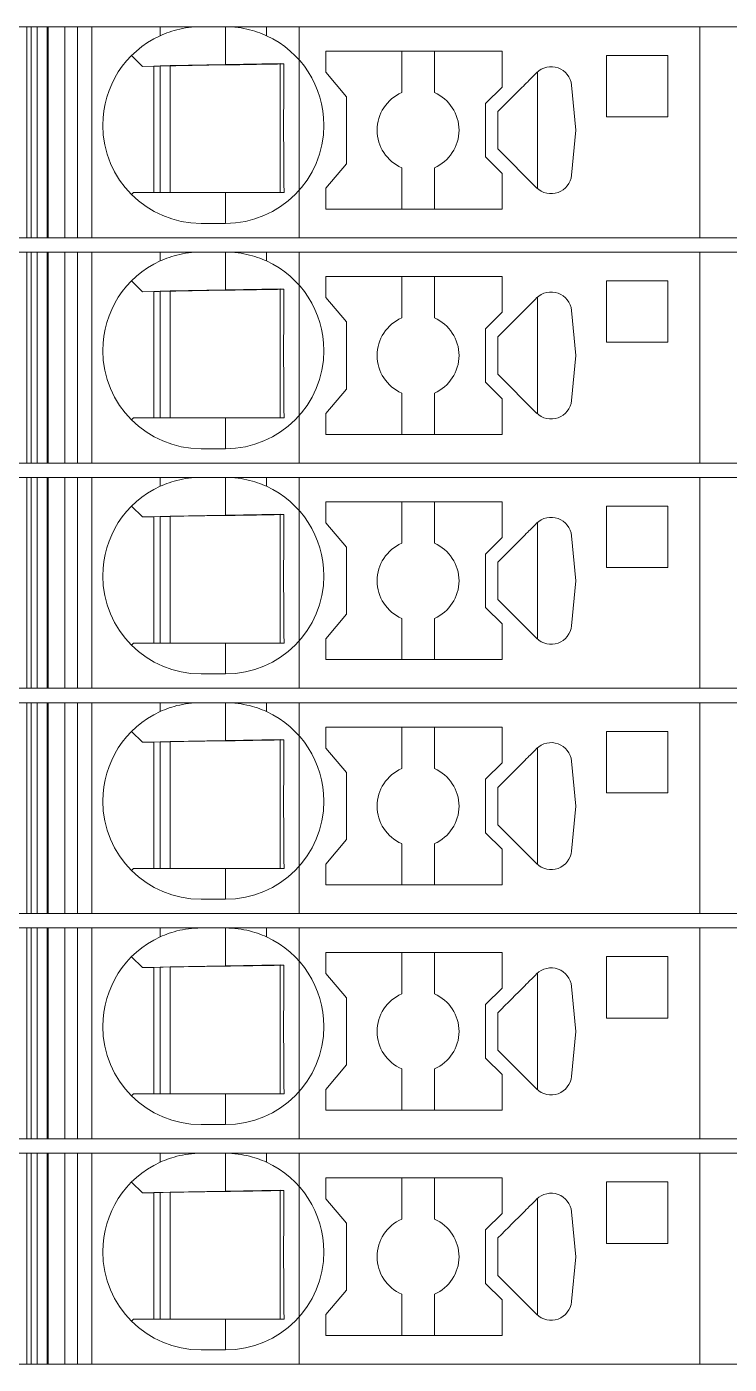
# Model space of a CAD drawing. Header units: millimetres. Extents: x 0 to 1680, y 0 to 1188.
# Drawn here: x 891.89 to 909.05, y 380.35 to 413 of the extents above; entities that cross this region are included whole.
import ezdxf
from ezdxf.enums import TextEntityAlignment as Align

# ---------------------------------------------------------------- set-up
doc = ezdxf.new("R2010")
doc.units = ezdxf.units.MM
for name, color, linetype, lineweight in [('EPLAN309', 5, 'Continuous', 5), ('EPLAN493', 5, 'Continuous', 5), ('MAIN-1', 7, 'Continuous', 5), ('MAIN-2', 7, 'Continuous', 5)]:
    doc.layers.add(name, color=color, linetype=linetype, lineweight=lineweight)
doc.styles.add('Tahoma', font='')
doc.styles.get('Tahoma').set_extended_font_data('Tahoma')

# ---------------------------------------------------------------- blocks, each defined once
blk = doc.blocks.new('EPLSYM_LibrarySPECIAL_Symbol12_Variant0_Placement8_13')
at = {"layer": 'EPLAN309', "lineweight": 13, "ltscale": 16}
blk.add_lwpolyline([(0, -5.15), (68.15, -5.15), (68.15, 0), (0, 0)], close=True, dxfattribs=at)
at = {"layer": 'EPLAN493', "color": 5, "style": 'Tahoma'}
blk.add_attdef('17_20450', text='', height=2.3478, dxfattribs=at).set_placement((0, -21.83478), align=Align.MIDDLE_RIGHT)
blk = doc.blocks.new('EPLSYM_LibrarySPECIAL_Symbol12_Variant0_Placement8_14')
at = {"layer": 'EPLAN309', "lineweight": 13, "ltscale": 16}
blk.add_lwpolyline([(0, -5.15), (68.15, -5.15), (68.15, 0), (0, 0)], close=True, dxfattribs=at)
at = {"layer": 'EPLAN493', "color": 5, "style": 'Tahoma'}
blk.add_attdef('17_20450', text='', height=2.3478, dxfattribs=at).set_placement((0, -21.83478), align=Align.MIDDLE_RIGHT)
blk = doc.blocks.new('EPLSYM_LibrarySPECIAL_Symbol12_Variant0_Placement8_15')
at = {"layer": 'EPLAN309', "lineweight": 13, "ltscale": 16}
blk.add_lwpolyline([(0, -5.15), (68.15, -5.15), (68.15, 0), (0, 0)], close=True, dxfattribs=at)
at = {"layer": 'EPLAN493', "color": 5, "style": 'Tahoma'}
blk.add_attdef('17_20450', text='', height=2.3478, dxfattribs=at).set_placement((0, -21.83478), align=Align.MIDDLE_RIGHT)
blk = doc.blocks.new('EPLSYM_LibrarySPECIAL_Symbol12_Variant0_Placement8_16')
at = {"layer": 'EPLAN309', "lineweight": 13, "ltscale": 16}
blk.add_lwpolyline([(0, -5.15), (68.15, -5.15), (68.15, 0), (0, 0)], close=True, dxfattribs=at)
at = {"layer": 'EPLAN493', "color": 5, "style": 'Tahoma'}
blk.add_attdef('17_20450', text='', height=2.3478, dxfattribs=at).set_placement((0, -21.83478), align=Align.MIDDLE_RIGHT)
blk = doc.blocks.new('EPLSYM_LibrarySPECIAL_Symbol12_Variant0_Placement8_17')
at = {"layer": 'EPLAN309', "lineweight": 13, "ltscale": 16}
blk.add_lwpolyline([(0, -5.15), (68.15, -5.15), (68.15, 0), (0, 0)], close=True, dxfattribs=at)
at = {"layer": 'EPLAN493', "color": 5, "style": 'Tahoma'}
blk.add_attdef('17_20450', text='', height=2.3478, dxfattribs=at).set_placement((0, -21.83478), align=Align.MIDDLE_RIGHT)
blk = doc.blocks.new('EPLSYM_LibrarySPECIAL_Symbol12_Variant0_Placement8_18')
at = {"layer": 'EPLAN309', "lineweight": 13, "ltscale": 16}
blk.add_lwpolyline([(0, -5.15), (68.15, -5.15), (68.15, 0), (0, 0)], close=True, dxfattribs=at)
at = {"layer": 'EPLAN493', "color": 5, "style": 'Tahoma'}
blk.add_attdef('17_20450', text='', height=2.3478, dxfattribs=at).set_placement((0, -21.83478), align=Align.MIDDLE_RIGHT)

msp = doc.modelspace()

# ---------------------------------------------------------------- linework, layer by layer
at = {"layer": 'MAIN-1'}
for p, q in [((892.001, 413), (891.893, 413)), ((891.893, 407.85), (891.893, 413)), ((892.001, 413), (895.15, 413)), ((892.001, 407.85), (892.001, 413)), ((895.15, 413), (896.15, 413)), ((895.15, 413), (895.15, 412.782)), ((895.15, 412.782), (895.202, 412.805)), ((895.202, 412.805), (895.256, 412.827)), ((895.256, 412.827), (895.313, 412.849)), ((895.313, 412.849), (895.372, 412.87)), ((895.372, 412.87), (895.433, 412.89)), ((895.433, 412.89), (895.497, 412.909)), ((895.497, 412.909), (895.563, 412.927)), ((895.563, 412.927), (895.631, 412.943)), ((895.631, 412.943), (895.701, 412.958)), ((895.701, 412.958), (895.772, 412.97)), ((895.772, 412.97), (895.846, 412.981)), ((895.846, 412.981), (895.921, 412.989)), ((895.921, 412.989), (895.997, 412.995)), ((895.997, 412.995), (896.073, 412.999)), ((896.073, 412.999), (896.15, 413)), ((896.75, 413), (896.15, 413)), ((896.827, 412.999), (896.75, 413)), ((897.75, 413), (896.75, 413)), ((896.75, 412.068), (896.75, 413)), ((896.903, 412.995), (896.827, 412.999)), ((896.979, 412.989), (896.903, 412.995)), ((897.054, 412.981), (896.979, 412.989)), ((897.128, 412.97), (897.054, 412.981)), ((897.199, 412.958), (897.128, 412.97)), ((897.269, 412.943), (897.199, 412.958)), ((897.337, 412.927), (897.269, 412.943)), ((897.403, 412.909), (897.337, 412.927)), ((897.467, 412.89), (897.403, 412.909)), ((897.528, 412.87), (897.467, 412.89)), ((897.587, 412.849), (897.528, 412.87)), ((897.644, 412.827), (897.587, 412.849)), ((897.698, 412.805), (897.644, 412.827)), ((897.75, 412.782), (897.698, 412.805)), ((897.75, 413), (908.332, 413)), ((897.75, 413), (897.75, 412.782)), ((909.05, 413), (908.332, 413)), ((908.332, 407.85), (908.332, 413)), ((899.2, 412.4), (899.2, 411.889)), ((903.5, 412.4), (899.2, 412.4)), ((901.05, 412.4), (901.05, 411.392)), ((901.85, 411.392), (901.85, 412.4)), ((903.5, 411.529), (903.5, 412.4)), ((894.453, 412.297), (894.717, 412.033)), ((894.717, 412.033), (896.75, 412.068)), ((895.4, 408.95), (895.4, 412.045)), ((896.87, 412.07), (896.75, 412.068)), ((896.987, 412.072), (896.87, 412.07)), ((897.1, 412.074), (896.987, 412.072)), ((897.209, 412.076), (897.1, 412.074)), ((897.313, 412.078), (897.209, 412.076)), ((897.412, 412.079), (897.313, 412.078)), ((897.507, 412.081), (897.412, 412.079)), ((897.599, 412.083), (897.507, 412.081)), ((897.688, 412.084), (897.599, 412.083)), ((897.774, 412.086), (897.688, 412.084)), ((897.858, 412.087), (897.774, 412.086)), ((897.94, 412.088), (897.858, 412.087)), ((898.02, 412.09), (897.94, 412.088)), ((898.099, 412.091), (898.02, 412.09)), ((898.079, 408.95), (898.079, 412.091)), ((898.176, 412.092), (898.099, 412.091)), ((898.176, 412.022), (898.176, 412.092)), ((906.05, 412.3), (906.05, 410.8)), ((907.55, 412.3), (906.05, 412.3)), ((907.55, 410.8), (907.55, 412.3)), ((895, 408.95), (895, 412.038)), ((895.15, 412.04), (895.15, 408.95)), ((898.172, 411.649), (898.173, 411.727)), ((898.173, 411.803), (898.174, 411.877)), ((898.173, 411.727), (898.173, 411.803)), ((898.174, 411.877), (898.175, 411.95)), ((898.175, 411.95), (898.176, 412.022)), ((899.7, 411.293), (899.2, 411.889)), ((904.19, 411.722), (904.158, 411.691)), ((904.221, 411.753), (904.19, 411.722)), ((904.252, 411.785), (904.221, 411.753)), ((904.284, 411.816), (904.252, 411.785)), ((904.315, 411.847), (904.284, 411.816)), ((904.346, 411.879), (904.315, 411.847)), ((904.367, 411.898), (904.367, 409.052)), ((898.169, 411.317), (898.17, 411.404)), ((898.17, 411.488), (898.171, 411.57)), ((898.17, 411.404), (898.17, 411.488)), ((898.171, 411.57), (898.172, 411.649)), ((903.1, 411.129), (903.5, 411.529)), ((903.902, 411.434), (903.823, 411.356)), ((903.943, 411.475), (903.902, 411.434)), ((903.983, 411.515), (903.943, 411.475)), ((904.021, 411.553), (903.983, 411.515)), ((904.058, 411.59), (904.021, 411.553)), ((904.094, 411.626), (904.058, 411.59)), ((904.127, 411.659), (904.094, 411.626)), ((904.158, 411.691), (904.127, 411.659)), ((905.302, 410.475), (905.198, 411.572)), ((898.168, 411.132), (898.169, 411.226)), ((898.168, 411.034), (898.168, 411.132)), ((898.169, 411.226), (898.169, 411.317)), ((899.7, 409.657), (899.7, 411.293)), ((903.1, 411.129), (903.1, 409.821)), ((903.572, 411.104), (903.486, 411.018)), ((903.658, 411.19), (903.572, 411.104)), ((903.742, 411.274), (903.658, 411.19)), ((903.823, 411.356), (903.742, 411.274)), ((898.167, 410.931), (898.168, 411.034)), ((898.167, 410.824), (898.167, 410.931)), ((898.167, 410.713), (898.167, 410.824)), ((903.486, 411.018), (903.4, 410.932)), ((903.4, 410.802), (903.4, 410.932)), ((903.4, 410.671), (903.4, 410.802)), ((906.05, 410.8), (907.55, 410.8)), ((898.167, 410.6), (898.167, 410.713)), ((898.167, 410.479), (898.167, 410.6)), ((898.167, 410.361), (898.167, 410.479)), ((903.4, 410.54), (903.4, 410.671)), ((903.4, 410.41), (903.4, 410.54)), ((905.198, 409.378), (905.302, 410.475)), ((898.167, 410.247), (898.167, 410.361)), ((898.168, 410.138), (898.167, 410.247)), ((898.168, 410.034), (898.168, 410.138)), ((903.4, 410.279), (903.4, 410.41)), ((903.4, 410.148), (903.4, 410.279)), ((903.4, 410.018), (903.4, 410.148)), ((898.169, 409.934), (898.168, 410.034)), ((898.169, 409.839), (898.169, 409.934)), ((898.17, 409.748), (898.169, 409.839)), ((903.5, 409.421), (903.1, 409.821)), ((903.4, 410.018), (904.346, 409.071)), ((898.171, 409.659), (898.17, 409.748)), ((898.172, 409.573), (898.171, 409.659)), ((898.172, 409.49), (898.172, 409.573)), ((898.173, 409.408), (898.172, 409.49)), ((899.2, 409.061), (899.7, 409.657)), ((901.05, 408.55), (901.05, 409.558)), ((901.85, 408.55), (901.85, 409.558)), ((898.174, 409.329), (898.173, 409.408)), ((898.175, 409.25), (898.174, 409.329)), ((898.176, 409.174), (898.175, 409.25)), ((898.176, 409.098), (898.176, 409.174)), ((903.5, 408.55), (903.5, 409.421)), ((894.5, 408.95), (894.453, 408.903)), ((894.5, 408.95), (896.75, 408.95)), ((896.75, 408.95), (896.842, 408.95)), ((896.75, 408.95), (896.75, 408.2)), ((896.842, 408.95), (896.933, 408.95)), ((896.933, 408.95), (897.023, 408.95)), ((897.023, 408.95), (897.11, 408.95)), ((897.11, 408.95), (897.195, 408.95)), ((897.195, 408.95), (897.278, 408.95)), ((897.278, 408.95), (897.358, 408.95)), ((897.358, 408.95), (897.436, 408.95)), ((897.436, 408.95), (897.511, 408.95)), ((897.511, 408.95), (897.585, 408.95)), ((897.585, 408.95), (897.657, 408.95)), ((897.657, 408.95), (897.726, 408.95)), ((897.726, 408.95), (897.795, 408.95)), ((897.795, 408.95), (897.861, 408.95)), ((897.861, 408.95), (897.927, 408.95)), ((897.927, 408.95), (897.991, 408.95)), ((897.991, 408.95), (898.055, 408.95)), ((898.055, 408.95), (898.117, 408.95)), ((898.117, 408.95), (898.178, 408.95)), ((898.177, 409.024), (898.176, 409.098)), ((898.178, 408.95), (898.177, 409.024)), ((899.2, 409.061), (899.2, 408.55)), ((903.5, 408.55), (899.2, 408.55)), ((896.75, 408.2), (896.15, 408.2)), ((892.001, 407.85), (891.893, 407.85)), ((892.001, 407.85), (908.332, 407.85)), ((909.05, 407.85), (908.332, 407.85)), ((892.001, 407.5), (891.893, 407.5)), ((891.893, 402.35), (891.893, 407.5)), ((892.001, 407.5), (895.15, 407.5)), ((892.001, 402.35), (892.001, 407.5)), ((895.15, 407.5), (896.15, 407.5)), ((895.15, 407.5), (895.15, 407.282)), ((895.772, 407.47), (895.846, 407.481)), ((895.846, 407.481), (895.921, 407.489)), ((895.921, 407.489), (895.997, 407.495)), ((895.997, 407.495), (896.073, 407.499)), ((896.073, 407.499), (896.15, 407.5)), ((896.75, 407.5), (896.15, 407.5)), ((896.827, 407.499), (896.75, 407.5)), ((897.75, 407.5), (896.75, 407.5)), ((896.75, 406.568), (896.75, 407.5)), ((896.903, 407.495), (896.827, 407.499)), ((896.979, 407.489), (896.903, 407.495)), ((897.054, 407.481), (896.979, 407.489)), ((897.128, 407.47), (897.054, 407.481)), ((897.75, 407.5), (908.332, 407.5)), ((897.75, 407.5), (897.75, 407.282)), ((909.05, 407.5), (908.332, 407.5)), ((908.332, 402.35), (908.332, 407.5)), ((895.15, 407.282), (895.202, 407.305)), ((895.202, 407.305), (895.256, 407.327)), ((895.256, 407.327), (895.313, 407.349)), ((895.313, 407.349), (895.372, 407.37)), ((895.372, 407.37), (895.433, 407.39)), ((895.433, 407.39), (895.497, 407.409)), ((895.497, 407.409), (895.563, 407.427)), ((895.563, 407.427), (895.631, 407.443)), ((895.631, 407.443), (895.701, 407.458)), ((895.701, 407.458), (895.772, 407.47)), ((897.199, 407.458), (897.128, 407.47)), ((897.269, 407.443), (897.199, 407.458)), ((897.337, 407.427), (897.269, 407.443)), ((897.403, 407.409), (897.337, 407.427)), ((897.467, 407.39), (897.403, 407.409)), ((897.528, 407.37), (897.467, 407.39)), ((897.587, 407.349), (897.528, 407.37)), ((897.644, 407.327), (897.587, 407.349)), ((897.698, 407.305), (897.644, 407.327)), ((897.75, 407.282), (897.698, 407.305)), ((899.2, 406.9), (899.2, 406.389)), ((903.5, 406.9), (899.2, 406.9)), ((901.05, 406.9), (901.05, 405.892)), ((901.85, 405.892), (901.85, 406.9)), ((903.5, 406.029), (903.5, 406.9)), ((894.453, 406.797), (894.717, 406.533)), ((894.717, 406.533), (896.75, 406.568)), ((895, 403.45), (895, 406.538)), ((895.15, 406.54), (895.15, 403.45)), ((895.4, 403.45), (895.4, 406.545)), ((896.87, 406.57), (896.75, 406.568)), ((896.987, 406.572), (896.87, 406.57)), ((897.1, 406.574), (896.987, 406.572)), ((897.209, 406.576), (897.1, 406.574)), ((897.313, 406.578), (897.209, 406.576)), ((897.412, 406.579), (897.313, 406.578)), ((897.507, 406.581), (897.412, 406.579)), ((897.599, 406.583), (897.507, 406.581)), ((897.688, 406.584), (897.599, 406.583)), ((897.774, 406.586), (897.688, 406.584)), ((897.858, 406.587), (897.774, 406.586)), ((897.94, 406.588), (897.858, 406.587)), ((898.02, 406.59), (897.94, 406.588)), ((898.099, 406.591), (898.02, 406.59)), ((898.079, 403.45), (898.079, 406.591)), ((898.176, 406.592), (898.099, 406.591)), ((898.175, 406.45), (898.176, 406.522)), ((898.176, 406.522), (898.176, 406.592)), ((906.05, 406.8), (906.05, 405.3)), ((907.55, 406.8), (906.05, 406.8)), ((907.55, 405.3), (907.55, 406.8)), ((898.172, 406.149), (898.173, 406.227)), ((898.173, 406.303), (898.174, 406.377)), ((898.173, 406.227), (898.173, 406.303)), ((898.174, 406.377), (898.175, 406.45)), ((899.7, 405.793), (899.2, 406.389)), ((904.158, 406.191), (904.127, 406.159)), ((904.19, 406.222), (904.158, 406.191)), ((904.221, 406.253), (904.19, 406.222)), ((904.252, 406.285), (904.221, 406.253)), ((904.284, 406.316), (904.252, 406.285)), ((904.315, 406.347), (904.284, 406.316)), ((904.346, 406.379), (904.315, 406.347)), ((904.367, 406.398), (904.367, 403.552)), ((898.169, 405.817), (898.17, 405.904)), ((898.17, 405.988), (898.171, 406.07)), ((898.17, 405.904), (898.17, 405.988)), ((898.171, 406.07), (898.172, 406.149)), ((903.1, 405.629), (903.5, 406.029)), ((903.823, 405.856), (903.742, 405.774)), ((903.902, 405.934), (903.823, 405.856)), ((903.943, 405.975), (903.902, 405.934)), ((903.983, 406.015), (903.943, 405.975)), ((904.021, 406.053), (903.983, 406.015)), ((904.058, 406.09), (904.021, 406.053)), ((904.094, 406.126), (904.058, 406.09)), ((904.127, 406.159), (904.094, 406.126)), ((905.302, 404.975), (905.198, 406.072)), ((898.167, 405.431), (898.168, 405.534)), ((898.168, 405.632), (898.169, 405.726)), ((898.168, 405.534), (898.168, 405.632)), ((898.169, 405.726), (898.169, 405.817)), ((899.7, 404.157), (899.7, 405.793)), ((903.1, 405.629), (903.1, 404.321)), ((903.486, 405.518), (903.4, 405.432)), ((903.572, 405.604), (903.486, 405.518)), ((903.658, 405.69), (903.572, 405.604)), ((903.742, 405.774), (903.658, 405.69)), ((898.167, 405.324), (898.167, 405.431)), ((898.167, 405.213), (898.167, 405.324)), ((898.167, 405.1), (898.167, 405.213)), ((903.4, 405.302), (903.4, 405.432)), ((903.4, 405.171), (903.4, 405.302)), ((906.05, 405.3), (907.55, 405.3)), ((898.167, 404.979), (898.167, 405.1)), ((898.167, 404.861), (898.167, 404.979)), ((898.167, 404.747), (898.167, 404.861)), ((903.4, 405.04), (903.4, 405.171)), ((903.4, 404.91), (903.4, 405.04)), ((903.4, 404.779), (903.4, 404.91)), ((905.198, 403.878), (905.302, 404.975)), ((898.168, 404.638), (898.167, 404.747)), ((898.168, 404.534), (898.168, 404.638)), ((898.169, 404.434), (898.168, 404.534)), ((903.4, 404.648), (903.4, 404.779)), ((903.4, 404.518), (903.4, 404.648)), ((898.169, 404.339), (898.169, 404.434)), ((898.17, 404.248), (898.169, 404.339)), ((898.171, 404.159), (898.17, 404.248)), ((903.5, 403.921), (903.1, 404.321)), ((903.4, 404.518), (904.346, 403.571)), ((898.172, 404.073), (898.171, 404.159)), ((898.172, 403.99), (898.172, 404.073)), ((898.173, 403.908), (898.172, 403.99)), ((898.174, 403.829), (898.173, 403.908)), ((899.2, 403.561), (899.7, 404.157)), ((901.05, 403.05), (901.05, 404.058)), ((901.85, 403.05), (901.85, 404.058)), ((903.5, 403.05), (903.5, 403.921)), ((898.175, 403.75), (898.174, 403.829)), ((898.176, 403.674), (898.175, 403.75)), ((898.176, 403.598), (898.176, 403.674)), ((898.177, 403.524), (898.176, 403.598)), ((899.2, 403.561), (899.2, 403.05)), ((894.5, 403.45), (894.453, 403.403)), ((894.5, 403.45), (896.75, 403.45)), ((896.75, 403.45), (896.842, 403.45)), ((896.75, 403.45), (896.75, 402.7)), ((896.842, 403.45), (896.933, 403.45)), ((896.933, 403.45), (897.023, 403.45)), ((897.023, 403.45), (897.11, 403.45)), ((897.11, 403.45), (897.195, 403.45)), ((897.195, 403.45), (897.278, 403.45)), ((897.278, 403.45), (897.358, 403.45)), ((897.358, 403.45), (897.436, 403.45)), ((897.436, 403.45), (897.511, 403.45)), ((897.511, 403.45), (897.585, 403.45)), ((897.585, 403.45), (897.657, 403.45)), ((897.657, 403.45), (897.726, 403.45)), ((897.726, 403.45), (897.795, 403.45)), ((897.795, 403.45), (897.861, 403.45)), ((897.861, 403.45), (897.927, 403.45)), ((897.927, 403.45), (897.991, 403.45)), ((897.991, 403.45), (898.055, 403.45)), ((898.055, 403.45), (898.117, 403.45)), ((898.117, 403.45), (898.178, 403.45)), ((898.178, 403.45), (898.177, 403.524)), ((903.5, 403.05), (899.2, 403.05)), ((896.75, 402.7), (896.15, 402.7)), ((892.001, 402.35), (891.893, 402.35)), ((892.001, 402.35), (908.332, 402.35)), ((909.05, 402.35), (908.332, 402.35)), ((892.001, 402), (891.893, 402)), ((891.893, 396.85), (891.893, 402)), ((892.001, 402), (895.15, 402)), ((892.001, 396.85), (892.001, 402)), ((895.15, 402), (896.15, 402)), ((895.15, 402), (895.15, 401.782)), ((895.497, 401.909), (895.563, 401.927)), ((895.563, 401.927), (895.631, 401.943)), ((895.631, 401.943), (895.701, 401.958)), ((895.701, 401.958), (895.772, 401.97)), ((895.772, 401.97), (895.846, 401.981)), ((895.846, 401.981), (895.921, 401.989)), ((895.921, 401.989), (895.997, 401.995)), ((895.997, 401.995), (896.073, 401.999)), ((896.073, 401.999), (896.15, 402)), ((896.75, 402), (896.15, 402)), ((896.827, 401.999), (896.75, 402)), ((897.75, 402), (896.75, 402)), ((896.75, 401.068), (896.75, 402)), ((896.903, 401.995), (896.827, 401.999)), ((896.979, 401.989), (896.903, 401.995)), ((897.054, 401.981), (896.979, 401.989)), ((897.128, 401.97), (897.054, 401.981)), ((897.199, 401.958), (897.128, 401.97)), ((897.269, 401.943), (897.199, 401.958)), ((897.337, 401.927), (897.269, 401.943)), ((897.403, 401.909), (897.337, 401.927)), ((897.75, 402), (908.332, 402)), ((897.75, 402), (897.75, 401.782)), ((909.05, 402), (908.332, 402)), ((908.332, 396.85), (908.332, 402)), ((895.15, 401.782), (895.202, 401.805)), ((895.202, 401.805), (895.256, 401.827)), ((895.256, 401.827), (895.313, 401.849)), ((895.313, 401.849), (895.372, 401.87)), ((895.372, 401.87), (895.433, 401.89)), ((895.433, 401.89), (895.497, 401.909)), ((897.467, 401.89), (897.403, 401.909)), ((897.528, 401.87), (897.467, 401.89)), ((897.587, 401.849), (897.528, 401.87)), ((897.644, 401.827), (897.587, 401.849)), ((897.698, 401.805), (897.644, 401.827)), ((897.75, 401.782), (897.698, 401.805)), ((894.453, 401.297), (894.717, 401.033)), ((899.2, 401.4), (899.2, 400.889)), ((903.5, 401.4), (899.2, 401.4)), ((901.05, 401.4), (901.05, 400.392)), ((901.85, 400.392), (901.85, 401.4)), ((903.5, 400.529), (903.5, 401.4)), ((906.05, 401.3), (906.05, 399.8)), ((907.55, 401.3), (906.05, 401.3)), ((907.55, 399.8), (907.55, 401.3)), ((894.717, 401.033), (896.75, 401.068)), ((895, 397.95), (895, 401.038)), ((895.15, 401.04), (895.15, 397.95)), ((895.4, 397.95), (895.4, 401.045)), ((896.87, 401.07), (896.75, 401.068)), ((896.987, 401.072), (896.87, 401.07)), ((897.1, 401.074), (896.987, 401.072)), ((897.209, 401.076), (897.1, 401.074)), ((897.313, 401.078), (897.209, 401.076)), ((897.412, 401.079), (897.313, 401.078)), ((897.507, 401.081), (897.412, 401.079)), ((897.599, 401.083), (897.507, 401.081)), ((897.688, 401.084), (897.599, 401.083)), ((897.774, 401.086), (897.688, 401.084)), ((897.858, 401.087), (897.774, 401.086)), ((897.94, 401.088), (897.858, 401.087)), ((898.02, 401.09), (897.94, 401.088)), ((898.099, 401.091), (898.02, 401.09)), ((898.079, 397.95), (898.079, 401.091)), ((898.176, 401.092), (898.099, 401.091)), ((898.174, 400.877), (898.175, 400.95)), ((898.175, 400.95), (898.176, 401.022)), ((898.176, 401.022), (898.176, 401.092)), ((898.171, 400.57), (898.172, 400.649)), ((898.172, 400.649), (898.173, 400.727)), ((898.173, 400.803), (898.174, 400.877)), ((898.173, 400.727), (898.173, 400.803)), ((899.7, 400.293), (899.2, 400.889)), ((904.094, 400.626), (904.058, 400.59)), ((904.127, 400.659), (904.094, 400.626)), ((904.158, 400.691), (904.127, 400.659)), ((904.19, 400.722), (904.158, 400.691)), ((904.221, 400.753), (904.19, 400.722)), ((904.252, 400.785), (904.221, 400.753)), ((904.284, 400.816), (904.252, 400.785)), ((904.315, 400.847), (904.284, 400.816)), ((904.346, 400.879), (904.315, 400.847)), ((904.367, 400.898), (904.367, 398.052)), ((898.169, 400.317), (898.17, 400.404)), ((898.169, 400.226), (898.169, 400.317)), ((898.17, 400.488), (898.171, 400.57)), ((898.17, 400.404), (898.17, 400.488)), ((899.7, 398.657), (899.7, 400.293)), ((903.1, 400.129), (903.5, 400.529)), ((903.823, 400.356), (903.742, 400.274)), ((903.902, 400.434), (903.823, 400.356)), ((903.943, 400.475), (903.902, 400.434)), ((903.983, 400.515), (903.943, 400.475)), ((904.021, 400.553), (903.983, 400.515)), ((904.058, 400.59), (904.021, 400.553)), ((905.302, 399.475), (905.198, 400.572)), ((898.167, 399.931), (898.168, 400.034)), ((898.168, 400.132), (898.169, 400.226)), ((898.168, 400.034), (898.168, 400.132)), ((903.1, 400.129), (903.1, 398.821)), ((903.486, 400.018), (903.4, 399.932)), ((903.572, 400.104), (903.486, 400.018)), ((903.658, 400.19), (903.572, 400.104)), ((903.742, 400.274), (903.658, 400.19)), ((898.167, 399.824), (898.167, 399.931)), ((898.167, 399.713), (898.167, 399.824)), ((898.167, 399.6), (898.167, 399.713)), ((903.4, 399.802), (903.4, 399.932)), ((903.4, 399.671), (903.4, 399.802)), ((903.4, 399.54), (903.4, 399.671)), ((906.05, 399.8), (907.55, 399.8)), ((898.167, 399.479), (898.167, 399.6)), ((898.167, 399.361), (898.167, 399.479)), ((898.167, 399.247), (898.167, 399.361)), ((903.4, 399.41), (903.4, 399.54)), ((903.4, 399.279), (903.4, 399.41)), ((905.198, 398.378), (905.302, 399.475)), ((898.168, 399.138), (898.167, 399.247)), ((898.168, 399.034), (898.168, 399.138)), ((898.169, 398.934), (898.168, 399.034)), ((903.4, 399.148), (903.4, 399.279)), ((903.4, 399.018), (903.4, 399.148)), ((903.4, 399.018), (904.346, 398.071)), ((898.169, 398.839), (898.169, 398.934)), ((898.17, 398.748), (898.169, 398.839)), ((898.171, 398.659), (898.17, 398.748)), ((898.172, 398.573), (898.171, 398.659)), ((899.2, 398.061), (899.7, 398.657)), ((903.5, 398.421), (903.1, 398.821)), ((898.172, 398.49), (898.172, 398.573)), ((898.173, 398.408), (898.172, 398.49)), ((898.174, 398.329), (898.173, 398.408)), ((901.05, 397.55), (901.05, 398.558)), ((901.85, 397.55), (901.85, 398.558)), ((903.5, 397.55), (903.5, 398.421)), ((898.175, 398.25), (898.174, 398.329)), ((898.176, 398.174), (898.175, 398.25)), ((898.176, 398.098), (898.176, 398.174)), ((898.177, 398.024), (898.176, 398.098)), ((898.178, 397.95), (898.177, 398.024)), ((899.2, 398.061), (899.2, 397.55)), ((894.5, 397.95), (894.453, 397.903)), ((894.5, 397.95), (896.75, 397.95)), ((896.75, 397.95), (896.842, 397.95)), ((896.75, 397.95), (896.75, 397.2)), ((896.842, 397.95), (896.933, 397.95)), ((896.933, 397.95), (897.023, 397.95)), ((897.023, 397.95), (897.11, 397.95)), ((897.11, 397.95), (897.195, 397.95)), ((897.195, 397.95), (897.278, 397.95)), ((897.278, 397.95), (897.358, 397.95)), ((897.358, 397.95), (897.436, 397.95)), ((897.436, 397.95), (897.511, 397.95)), ((897.511, 397.95), (897.585, 397.95)), ((897.585, 397.95), (897.657, 397.95)), ((897.657, 397.95), (897.726, 397.95)), ((897.726, 397.95), (897.795, 397.95)), ((897.795, 397.95), (897.861, 397.95)), ((897.861, 397.95), (897.927, 397.95)), ((897.927, 397.95), (897.991, 397.95)), ((897.991, 397.95), (898.055, 397.95)), ((898.055, 397.95), (898.117, 397.95)), ((898.117, 397.95), (898.178, 397.95)), ((903.5, 397.55), (899.2, 397.55)), ((896.75, 397.2), (896.15, 397.2)), ((892.001, 396.85), (891.893, 396.85)), ((892.001, 396.85), (908.332, 396.85)), ((909.05, 396.85), (908.332, 396.85)), ((892.001, 396.5), (891.893, 396.5)), ((891.893, 391.35), (891.893, 396.5)), ((892.001, 396.5), (895.15, 396.5)), ((892.001, 391.35), (892.001, 396.5)), ((895.15, 396.5), (896.15, 396.5)), ((895.15, 396.5), (895.15, 396.282)), ((895.372, 396.37), (895.433, 396.39)), ((895.433, 396.39), (895.497, 396.409)), ((895.497, 396.409), (895.563, 396.427)), ((895.563, 396.427), (895.631, 396.443)), ((895.631, 396.443), (895.701, 396.458)), ((895.701, 396.458), (895.772, 396.47)), ((895.772, 396.47), (895.846, 396.481)), ((895.846, 396.481), (895.921, 396.489)), ((895.921, 396.489), (895.997, 396.495)), ((895.997, 396.495), (896.073, 396.499)), ((896.073, 396.499), (896.15, 396.5)), ((896.75, 396.5), (896.15, 396.5)), ((896.827, 396.499), (896.75, 396.5)), ((897.75, 396.5), (896.75, 396.5)), ((896.75, 395.568), (896.75, 396.5)), ((896.903, 396.495), (896.827, 396.499)), ((896.979, 396.489), (896.903, 396.495)), ((897.054, 396.481), (896.979, 396.489)), ((897.128, 396.47), (897.054, 396.481)), ((897.199, 396.458), (897.128, 396.47)), ((897.269, 396.443), (897.199, 396.458)), ((897.337, 396.427), (897.269, 396.443)), ((897.403, 396.409), (897.337, 396.427)), ((897.467, 396.39), (897.403, 396.409)), ((897.528, 396.37), (897.467, 396.39)), ((897.75, 396.5), (908.332, 396.5)), ((897.75, 396.5), (897.75, 396.282)), ((909.05, 396.5), (908.332, 396.5)), ((908.332, 391.35), (908.332, 396.5)), ((895.15, 396.282), (895.202, 396.305)), ((895.202, 396.305), (895.256, 396.327)), ((895.256, 396.327), (895.313, 396.349)), ((895.313, 396.349), (895.372, 396.37)), ((897.587, 396.349), (897.528, 396.37)), ((897.644, 396.327), (897.587, 396.349)), ((897.698, 396.305), (897.644, 396.327)), ((897.75, 396.282), (897.698, 396.305)), ((894.453, 395.797), (894.717, 395.533)), ((899.2, 395.9), (899.2, 395.389)), ((903.5, 395.9), (899.2, 395.9)), ((901.05, 395.9), (901.05, 394.892)), ((901.85, 394.892), (901.85, 395.9)), ((903.5, 395.029), (903.5, 395.9)), ((906.05, 395.8), (906.05, 394.3)), ((907.55, 395.8), (906.05, 395.8)), ((907.55, 394.3), (907.55, 395.8)), ((894.717, 395.533), (896.75, 395.568)), ((895, 392.45), (895, 395.538)), ((895.15, 395.54), (895.15, 392.45)), ((895.4, 392.45), (895.4, 395.545)), ((896.87, 395.57), (896.75, 395.568)), ((896.987, 395.572), (896.87, 395.57)), ((897.1, 395.574), (896.987, 395.572)), ((897.209, 395.576), (897.1, 395.574)), ((897.313, 395.578), (897.209, 395.576)), ((897.412, 395.579), (897.313, 395.578)), ((897.507, 395.581), (897.412, 395.579)), ((897.599, 395.583), (897.507, 395.581)), ((897.688, 395.584), (897.599, 395.583)), ((897.774, 395.586), (897.688, 395.584)), ((897.858, 395.587), (897.774, 395.586)), ((897.94, 395.588), (897.858, 395.587)), ((898.02, 395.59), (897.94, 395.588)), ((898.099, 395.591), (898.02, 395.59)), ((898.079, 392.45), (898.079, 395.591)), ((898.176, 395.592), (898.099, 395.591)), ((898.174, 395.377), (898.175, 395.45)), ((898.175, 395.45), (898.176, 395.522)), ((898.176, 395.522), (898.176, 395.592)), ((904.367, 395.398), (904.367, 392.552)), ((898.17, 394.988), (898.171, 395.07)), ((898.171, 395.07), (898.172, 395.149)), ((898.172, 395.149), (898.173, 395.227)), ((898.173, 395.303), (898.174, 395.377)), ((898.173, 395.227), (898.173, 395.303)), ((899.7, 394.793), (899.2, 395.389)), ((904.058, 395.09), (904.021, 395.053)), ((904.094, 395.126), (904.058, 395.09)), ((904.127, 395.159), (904.094, 395.126)), ((904.158, 395.191), (904.127, 395.159)), ((904.19, 395.222), (904.158, 395.191)), ((904.221, 395.253), (904.19, 395.222)), ((904.252, 395.285), (904.221, 395.253)), ((904.284, 395.316), (904.252, 395.285)), ((904.315, 395.347), (904.284, 395.316)), ((904.346, 395.379), (904.315, 395.347)), ((905.302, 393.975), (905.198, 395.072)), ((898.169, 394.817), (898.17, 394.904)), ((898.169, 394.726), (898.169, 394.817)), ((898.17, 394.904), (898.17, 394.988)), ((899.7, 393.157), (899.7, 394.793)), ((903.1, 394.629), (903.5, 395.029)), ((903.742, 394.774), (903.658, 394.69)), ((903.823, 394.856), (903.742, 394.774)), ((903.902, 394.934), (903.823, 394.856)), ((903.943, 394.975), (903.902, 394.934)), ((903.983, 395.015), (903.943, 394.975)), ((904.021, 395.053), (903.983, 395.015)), ((898.167, 394.431), (898.168, 394.534)), ((898.167, 394.324), (898.167, 394.431)), ((898.168, 394.632), (898.169, 394.726)), ((898.168, 394.534), (898.168, 394.632)), ((903.1, 394.629), (903.1, 393.321)), ((903.486, 394.518), (903.4, 394.432)), ((903.4, 394.302), (903.4, 394.432)), ((903.572, 394.604), (903.486, 394.518)), ((903.658, 394.69), (903.572, 394.604)), ((898.167, 394.213), (898.167, 394.324)), ((898.167, 394.1), (898.167, 394.213)), ((898.167, 393.979), (898.167, 394.1)), ((903.4, 394.171), (903.4, 394.302)), ((903.4, 394.04), (903.4, 394.171)), ((906.05, 394.3), (907.55, 394.3)), ((898.167, 393.861), (898.167, 393.979)), ((898.167, 393.747), (898.167, 393.861)), ((903.4, 393.91), (903.4, 394.04)), ((903.4, 393.779), (903.4, 393.91)), ((903.4, 393.648), (903.4, 393.779)), ((905.198, 392.878), (905.302, 393.975)), ((898.168, 393.638), (898.167, 393.747)), ((898.168, 393.534), (898.168, 393.638)), ((898.169, 393.434), (898.168, 393.534)), ((898.169, 393.339), (898.169, 393.434)), ((903.4, 393.518), (903.4, 393.648)), ((903.4, 393.518), (904.346, 392.571)), ((898.17, 393.248), (898.169, 393.339)), ((898.171, 393.159), (898.17, 393.248)), ((898.172, 393.073), (898.171, 393.159)), ((899.2, 392.561), (899.7, 393.157)), ((903.5, 392.921), (903.1, 393.321)), ((898.172, 392.99), (898.172, 393.073)), ((898.173, 392.908), (898.172, 392.99)), ((898.174, 392.829), (898.173, 392.908)), ((898.175, 392.75), (898.174, 392.829)), ((901.05, 392.05), (901.05, 393.058)), ((901.85, 392.05), (901.85, 393.058)), ((903.5, 392.05), (903.5, 392.921)), ((898.176, 392.674), (898.175, 392.75)), ((898.176, 392.598), (898.176, 392.674)), ((898.177, 392.524), (898.176, 392.598)), ((898.178, 392.45), (898.177, 392.524)), ((899.2, 392.561), (899.2, 392.05)), ((894.5, 392.45), (894.453, 392.403)), ((894.5, 392.45), (896.75, 392.45)), ((896.75, 392.45), (896.842, 392.45)), ((896.75, 392.45), (896.75, 391.7)), ((896.842, 392.45), (896.933, 392.45)), ((896.933, 392.45), (897.023, 392.45)), ((897.023, 392.45), (897.11, 392.45)), ((897.11, 392.45), (897.195, 392.45)), ((897.195, 392.45), (897.278, 392.45)), ((897.278, 392.45), (897.358, 392.45)), ((897.358, 392.45), (897.436, 392.45)), ((897.436, 392.45), (897.511, 392.45)), ((897.511, 392.45), (897.585, 392.45)), ((897.585, 392.45), (897.657, 392.45)), ((897.657, 392.45), (897.726, 392.45)), ((897.726, 392.45), (897.795, 392.45)), ((897.795, 392.45), (897.861, 392.45)), ((897.861, 392.45), (897.927, 392.45)), ((897.927, 392.45), (897.991, 392.45)), ((897.991, 392.45), (898.055, 392.45)), ((898.055, 392.45), (898.117, 392.45)), ((898.117, 392.45), (898.178, 392.45)), ((903.5, 392.05), (899.2, 392.05)), ((896.75, 391.7), (896.15, 391.7)), ((892.001, 391.35), (891.893, 391.35)), ((892.001, 391.35), (908.332, 391.35)), ((909.05, 391.35), (908.332, 391.35)), ((892.001, 391), (891.893, 391)), ((891.893, 385.85), (891.893, 391)), ((892.001, 391), (895.15, 391)), ((892.001, 385.85), (892.001, 391)), ((895.15, 391), (896.15, 391)), ((895.15, 391), (895.15, 390.782)), ((895.202, 390.805), (895.256, 390.827)), ((895.256, 390.827), (895.313, 390.849)), ((895.313, 390.849), (895.372, 390.87)), ((895.372, 390.87), (895.433, 390.89)), ((895.433, 390.89), (895.497, 390.909)), ((895.497, 390.909), (895.563, 390.927)), ((895.563, 390.927), (895.631, 390.943)), ((895.631, 390.943), (895.701, 390.958)), ((895.701, 390.958), (895.772, 390.97)), ((895.772, 390.97), (895.846, 390.981)), ((895.846, 390.981), (895.921, 390.989)), ((895.921, 390.989), (895.997, 390.995)), ((895.997, 390.995), (896.073, 390.999)), ((896.073, 390.999), (896.15, 391)), ((896.75, 391), (896.15, 391)), ((896.827, 390.999), (896.75, 391)), ((897.75, 391), (896.75, 391)), ((896.75, 390.068), (896.75, 391)), ((896.903, 390.995), (896.827, 390.999)), ((896.979, 390.989), (896.903, 390.995)), ((897.054, 390.981), (896.979, 390.989)), ((897.128, 390.97), (897.054, 390.981)), ((897.199, 390.958), (897.128, 390.97)), ((897.269, 390.943), (897.199, 390.958)), ((897.337, 390.927), (897.269, 390.943)), ((897.403, 390.909), (897.337, 390.927)), ((897.467, 390.89), (897.403, 390.909)), ((897.528, 390.87), (897.467, 390.89)), ((897.587, 390.849), (897.528, 390.87)), ((897.644, 390.827), (897.587, 390.849)), ((897.698, 390.805), (897.644, 390.827)), ((897.75, 391), (908.332, 391)), ((897.75, 391), (897.75, 390.782)), ((909.05, 391), (908.332, 391)), ((908.332, 385.85), (908.332, 391)), ((895.15, 390.782), (895.202, 390.805)), ((897.75, 390.782), (897.698, 390.805)), ((894.453, 390.297), (894.717, 390.033)), ((899.2, 390.4), (899.2, 389.889)), ((903.5, 390.4), (899.2, 390.4)), ((901.05, 390.4), (901.05, 389.392)), ((901.85, 389.392), (901.85, 390.4)), ((903.5, 389.529), (903.5, 390.4)), ((906.05, 390.3), (906.05, 388.8)), ((907.55, 390.3), (906.05, 390.3)), ((907.55, 388.8), (907.55, 390.3)), ((894.717, 390.033), (896.75, 390.068)), ((895, 386.95), (895, 390.038)), ((895.15, 390.04), (895.15, 386.95)), ((895.4, 386.95), (895.4, 390.045)), ((896.87, 390.07), (896.75, 390.068)), ((896.987, 390.072), (896.87, 390.07)), ((897.1, 390.074), (896.987, 390.072)), ((897.209, 390.076), (897.1, 390.074)), ((897.313, 390.078), (897.209, 390.076)), ((897.412, 390.079), (897.313, 390.078)), ((897.507, 390.081), (897.412, 390.079)), ((897.599, 390.083), (897.507, 390.081)), ((897.688, 390.084), (897.599, 390.083)), ((897.774, 390.086), (897.688, 390.084)), ((897.858, 390.087), (897.774, 390.086)), ((897.94, 390.088), (897.858, 390.087)), ((898.02, 390.09), (897.94, 390.088)), ((898.099, 390.091), (898.02, 390.09)), ((898.079, 386.95), (898.079, 390.091)), ((898.176, 390.092), (898.099, 390.091)), ((898.173, 389.803), (898.174, 389.877)), ((898.174, 389.877), (898.175, 389.95)), ((898.175, 389.95), (898.176, 390.022)), ((898.176, 390.022), (898.176, 390.092)), ((899.7, 389.293), (899.2, 389.889)), ((904.315, 389.847), (904.284, 389.816)), ((904.346, 389.879), (904.315, 389.847)), ((904.367, 389.898), (904.367, 387.052)), ((898.17, 389.488), (898.171, 389.57)), ((898.171, 389.57), (898.172, 389.649)), ((898.172, 389.649), (898.173, 389.727)), ((898.173, 389.727), (898.173, 389.803)), ((903.1, 389.129), (903.5, 389.529)), ((903.983, 389.515), (903.943, 389.475)), ((904.021, 389.553), (903.983, 389.515)), ((904.058, 389.59), (904.021, 389.553)), ((904.094, 389.626), (904.058, 389.59)), ((904.127, 389.659), (904.094, 389.626)), ((904.158, 389.691), (904.127, 389.659)), ((904.19, 389.722), (904.158, 389.691)), ((904.221, 389.753), (904.19, 389.722)), ((904.252, 389.785), (904.221, 389.753)), ((904.284, 389.816), (904.252, 389.785)), ((905.302, 388.475), (905.198, 389.572)), ((898.168, 389.132), (898.169, 389.226)), ((898.169, 389.317), (898.17, 389.404)), ((898.169, 389.226), (898.169, 389.317)), ((898.17, 389.404), (898.17, 389.488)), ((899.7, 387.657), (899.7, 389.293)), ((903.658, 389.19), (903.572, 389.104)), ((903.742, 389.274), (903.658, 389.19)), ((903.823, 389.356), (903.742, 389.274)), ((903.902, 389.434), (903.823, 389.356)), ((903.943, 389.475), (903.902, 389.434)), ((898.167, 388.931), (898.168, 389.034)), ((898.167, 388.824), (898.167, 388.931)), ((898.168, 389.034), (898.168, 389.132)), ((903.1, 389.129), (903.1, 387.821)), ((903.486, 389.018), (903.4, 388.932)), ((903.4, 388.802), (903.4, 388.932)), ((903.572, 389.104), (903.486, 389.018)), ((898.167, 388.713), (898.167, 388.824)), ((898.167, 388.6), (898.167, 388.713)), ((898.167, 388.479), (898.167, 388.6)), ((903.4, 388.671), (903.4, 388.802)), ((903.4, 388.54), (903.4, 388.671)), ((903.4, 388.41), (903.4, 388.54)), ((906.05, 388.8), (907.55, 388.8)), ((898.167, 388.361), (898.167, 388.479)), ((898.167, 388.247), (898.167, 388.361)), ((898.168, 388.138), (898.167, 388.247)), ((903.4, 388.279), (903.4, 388.41)), ((903.4, 388.148), (903.4, 388.279)), ((905.198, 387.378), (905.302, 388.475)), ((898.168, 388.034), (898.168, 388.138)), ((898.169, 387.934), (898.168, 388.034)), ((898.169, 387.839), (898.169, 387.934)), ((903.4, 388.018), (903.4, 388.148)), ((903.4, 388.018), (904.346, 387.071)), ((898.17, 387.748), (898.169, 387.839)), ((898.171, 387.659), (898.17, 387.748)), ((898.172, 387.573), (898.171, 387.659)), ((898.172, 387.49), (898.172, 387.573)), ((899.2, 387.061), (899.7, 387.657)), ((901.05, 386.55), (901.05, 387.558)), ((901.85, 386.55), (901.85, 387.558)), ((903.5, 387.421), (903.1, 387.821)), ((898.173, 387.408), (898.172, 387.49)), ((898.174, 387.329), (898.173, 387.408)), ((898.175, 387.25), (898.174, 387.329)), ((898.176, 387.174), (898.175, 387.25)), ((903.5, 386.55), (903.5, 387.421)), ((894.5, 386.95), (894.453, 386.903)), ((894.5, 386.95), (896.75, 386.95)), ((896.75, 386.95), (896.842, 386.95)), ((896.75, 386.95), (896.75, 386.2)), ((896.842, 386.95), (896.933, 386.95)), ((896.933, 386.95), (897.023, 386.95)), ((897.023, 386.95), (897.11, 386.95)), ((897.11, 386.95), (897.195, 386.95)), ((897.195, 386.95), (897.278, 386.95)), ((897.278, 386.95), (897.358, 386.95)), ((897.358, 386.95), (897.436, 386.95)), ((897.436, 386.95), (897.511, 386.95)), ((897.511, 386.95), (897.585, 386.95)), ((897.585, 386.95), (897.657, 386.95)), ((897.657, 386.95), (897.726, 386.95)), ((897.726, 386.95), (897.795, 386.95)), ((897.795, 386.95), (897.861, 386.95)), ((897.861, 386.95), (897.927, 386.95)), ((897.927, 386.95), (897.991, 386.95)), ((897.991, 386.95), (898.055, 386.95)), ((898.055, 386.95), (898.117, 386.95)), ((898.117, 386.95), (898.178, 386.95)), ((898.176, 387.098), (898.176, 387.174)), ((898.177, 387.024), (898.176, 387.098)), ((898.178, 386.95), (898.177, 387.024)), ((899.2, 387.061), (899.2, 386.55)), ((903.5, 386.55), (899.2, 386.55)), ((896.75, 386.2), (896.15, 386.2)), ((892.001, 385.85), (891.893, 385.85)), ((892.001, 385.85), (908.332, 385.85)), ((909.05, 385.85), (908.332, 385.85)), ((892.001, 385.5), (891.893, 385.5)), ((891.893, 380.35), (891.893, 385.5)), ((892.001, 385.5), (895.15, 385.5)), ((892.001, 380.35), (892.001, 385.5)), ((895.15, 385.5), (896.15, 385.5)), ((895.15, 385.5), (895.15, 385.282)), ((895.15, 385.282), (895.202, 385.305)), ((895.202, 385.305), (895.256, 385.327)), ((895.256, 385.327), (895.313, 385.349)), ((895.313, 385.349), (895.372, 385.37)), ((895.372, 385.37), (895.433, 385.39)), ((895.433, 385.39), (895.497, 385.409)), ((895.497, 385.409), (895.563, 385.427)), ((895.563, 385.427), (895.631, 385.443)), ((895.631, 385.443), (895.701, 385.458)), ((895.701, 385.458), (895.772, 385.47)), ((895.772, 385.47), (895.846, 385.481)), ((895.846, 385.481), (895.921, 385.489)), ((895.921, 385.489), (895.997, 385.495)), ((895.997, 385.495), (896.073, 385.499)), ((896.073, 385.499), (896.15, 385.5)), ((896.75, 385.5), (896.15, 385.5)), ((896.827, 385.499), (896.75, 385.5)), ((897.75, 385.5), (896.75, 385.5)), ((896.75, 384.568), (896.75, 385.5)), ((896.903, 385.495), (896.827, 385.499)), ((896.979, 385.489), (896.903, 385.495)), ((897.054, 385.481), (896.979, 385.489)), ((897.128, 385.47), (897.054, 385.481)), ((897.199, 385.458), (897.128, 385.47)), ((897.269, 385.443), (897.199, 385.458)), ((897.337, 385.427), (897.269, 385.443)), ((897.403, 385.409), (897.337, 385.427)), ((897.467, 385.39), (897.403, 385.409)), ((897.528, 385.37), (897.467, 385.39)), ((897.587, 385.349), (897.528, 385.37)), ((897.644, 385.327), (897.587, 385.349)), ((897.698, 385.305), (897.644, 385.327)), ((897.75, 385.282), (897.698, 385.305)), ((897.75, 385.5), (908.332, 385.5)), ((897.75, 385.5), (897.75, 385.282)), ((909.05, 385.5), (908.332, 385.5)), ((908.332, 380.35), (908.332, 385.5)), ((894.453, 384.797), (894.717, 384.533)), ((899.2, 384.9), (899.2, 384.389)), ((903.5, 384.9), (899.2, 384.9)), ((901.05, 384.9), (901.05, 383.892)), ((901.85, 383.892), (901.85, 384.9)), ((903.5, 384.029), (903.5, 384.9)), ((906.05, 384.8), (906.05, 383.3)), ((907.55, 384.8), (906.05, 384.8)), ((907.55, 383.3), (907.55, 384.8)), ((894.717, 384.533), (896.75, 384.568)), ((895, 381.45), (895, 384.538)), ((895.15, 384.54), (895.15, 381.45)), ((895.4, 381.45), (895.4, 384.545)), ((896.87, 384.57), (896.75, 384.568)), ((896.987, 384.572), (896.87, 384.57)), ((897.1, 384.574), (896.987, 384.572)), ((897.209, 384.576), (897.1, 384.574)), ((897.313, 384.578), (897.209, 384.576)), ((897.412, 384.579), (897.313, 384.578)), ((897.507, 384.581), (897.412, 384.579)), ((897.599, 384.583), (897.507, 384.581)), ((897.688, 384.584), (897.599, 384.583)), ((897.774, 384.586), (897.688, 384.584)), ((897.858, 384.587), (897.774, 384.586)), ((897.94, 384.588), (897.858, 384.587)), ((898.02, 384.59), (897.94, 384.588)), ((898.099, 384.591), (898.02, 384.59)), ((898.079, 381.45), (898.079, 384.591)), ((898.176, 384.592), (898.099, 384.591)), ((898.173, 384.303), (898.174, 384.377)), ((898.173, 384.227), (898.173, 384.303)), ((898.174, 384.377), (898.175, 384.45)), ((898.175, 384.45), (898.176, 384.522)), ((898.176, 384.522), (898.176, 384.592)), ((899.7, 383.793), (899.2, 384.389)), ((904.284, 384.316), (904.252, 384.285)), ((904.315, 384.347), (904.284, 384.316)), ((904.346, 384.379), (904.315, 384.347)), ((904.367, 384.398), (904.367, 381.552)), ((898.17, 383.988), (898.171, 384.07)), ((898.17, 383.904), (898.17, 383.988)), ((898.171, 384.07), (898.172, 384.149)), ((898.172, 384.149), (898.173, 384.227)), ((903.1, 383.629), (903.5, 384.029)), ((903.943, 383.975), (903.902, 383.934)), ((903.983, 384.015), (903.943, 383.975)), ((904.021, 384.053), (903.983, 384.015)), ((904.058, 384.09), (904.021, 384.053)), ((904.094, 384.126), (904.058, 384.09)), ((904.127, 384.159), (904.094, 384.126)), ((904.158, 384.191), (904.127, 384.159)), ((904.19, 384.222), (904.158, 384.191)), ((904.221, 384.253), (904.19, 384.222)), ((904.252, 384.285), (904.221, 384.253)), ((905.302, 382.975), (905.198, 384.072)), ((898.168, 383.632), (898.169, 383.726)), ((898.169, 383.817), (898.17, 383.904)), ((898.169, 383.726), (898.169, 383.817)), ((899.7, 382.157), (899.7, 383.793)), ((903.658, 383.69), (903.572, 383.604)), ((903.742, 383.774), (903.658, 383.69)), ((903.823, 383.856), (903.742, 383.774)), ((903.902, 383.934), (903.823, 383.856)), ((898.167, 383.431), (898.168, 383.534)), ((898.167, 383.324), (898.167, 383.431)), ((898.167, 383.213), (898.167, 383.324)), ((898.168, 383.534), (898.168, 383.632)), ((903.1, 383.629), (903.1, 382.321)), ((903.486, 383.518), (903.4, 383.432)), ((903.4, 383.302), (903.4, 383.432)), ((903.572, 383.604), (903.486, 383.518)), ((898.167, 383.1), (898.167, 383.213)), ((898.167, 382.979), (898.167, 383.1)), ((903.4, 383.171), (903.4, 383.302)), ((903.4, 383.04), (903.4, 383.171)), ((903.4, 382.91), (903.4, 383.04)), ((906.05, 383.3), (907.55, 383.3)), ((898.167, 382.861), (898.167, 382.979)), ((898.167, 382.747), (898.167, 382.861)), ((898.168, 382.638), (898.167, 382.747)), ((903.4, 382.779), (903.4, 382.91)), ((903.4, 382.648), (903.4, 382.779)), ((905.198, 381.878), (905.302, 382.975)), ((898.168, 382.534), (898.168, 382.638)), ((898.169, 382.434), (898.168, 382.534)), ((898.169, 382.339), (898.169, 382.434)), ((898.17, 382.248), (898.169, 382.339)), ((903.4, 382.518), (903.4, 382.648)), ((903.4, 382.518), (904.346, 381.571)), ((898.171, 382.159), (898.17, 382.248)), ((898.172, 382.073), (898.171, 382.159)), ((898.172, 381.99), (898.172, 382.073)), ((899.2, 381.561), (899.7, 382.157)), ((901.05, 381.05), (901.05, 382.058)), ((901.85, 381.05), (901.85, 382.058)), ((903.5, 381.921), (903.1, 382.321)), ((898.173, 381.908), (898.172, 381.99)), ((898.174, 381.829), (898.173, 381.908)), ((898.175, 381.75), (898.174, 381.829)), ((898.176, 381.674), (898.175, 381.75)), ((903.5, 381.05), (903.5, 381.921)), ((894.5, 381.45), (894.453, 381.403)), ((894.5, 381.45), (896.75, 381.45)), ((896.75, 381.45), (896.842, 381.45)), ((896.75, 381.45), (896.75, 380.7)), ((896.842, 381.45), (896.933, 381.45)), ((896.933, 381.45), (897.023, 381.45)), ((897.023, 381.45), (897.11, 381.45)), ((897.11, 381.45), (897.195, 381.45)), ((897.195, 381.45), (897.278, 381.45)), ((897.278, 381.45), (897.358, 381.45)), ((897.358, 381.45), (897.436, 381.45)), ((897.436, 381.45), (897.511, 381.45)), ((897.511, 381.45), (897.585, 381.45)), ((897.585, 381.45), (897.657, 381.45)), ((897.657, 381.45), (897.726, 381.45)), ((897.726, 381.45), (897.795, 381.45)), ((897.795, 381.45), (897.861, 381.45)), ((897.861, 381.45), (897.927, 381.45)), ((897.927, 381.45), (897.991, 381.45)), ((897.991, 381.45), (898.055, 381.45)), ((898.055, 381.45), (898.117, 381.45)), ((898.117, 381.45), (898.178, 381.45)), ((898.176, 381.598), (898.176, 381.674)), ((898.177, 381.524), (898.176, 381.598)), ((898.178, 381.45), (898.177, 381.524)), ((899.2, 381.561), (899.2, 381.05)), ((903.5, 381.05), (899.2, 381.05)), ((896.75, 380.7), (896.15, 380.7)), ((892.001, 380.35), (891.893, 380.35)), ((892.001, 380.35), (908.332, 380.35)), ((909.05, 380.35), (908.332, 380.35))]:
    msp.add_line(p, q, dxfattribs=at)
for centre, radius, start, end in [((896.15, 410.6), 2.4, 114.6244, 180), ((896.75, 410.6), 2.4, 0, 65.3756), ((904.7, 411.525), 0.5, 5.4404, 135), ((901.45, 410.475), 1, 113.5782, 180), ((901.45, 410.475), 1, 0, 66.4218), ((896.15, 410.6), 2.4, 180, 270), ((896.75, 410.6), 2.4, 270, 0), ((901.45, 410.475), 1, 180, 246.4218), ((901.45, 410.475), 1, 293.5782, 0), ((904.7, 409.425), 0.5, 225, 354.5596), ((896.15, 405.1), 2.4, 114.6244, 180), ((896.75, 405.1), 2.4, 0, 65.3756), ((904.7, 406.025), 0.5, 5.4404, 135), ((901.45, 404.975), 1, 113.5782, 180), ((901.45, 404.975), 1, 0, 66.4218), ((896.15, 405.1), 2.4, 180, 270), ((896.75, 405.1), 2.4, 270, 0), ((901.45, 404.975), 1, 180, 246.4218), ((901.45, 404.975), 1, 293.5782, 0), ((904.7, 403.925), 0.5, 225, 354.5596), ((896.15, 399.6), 2.4, 114.6244, 180), ((896.75, 399.6), 2.4, 0, 65.3756), ((904.7, 400.525), 0.5, 5.4404, 135), ((901.45, 399.475), 1, 113.5782, 180), ((901.45, 399.475), 1, 0, 66.4218), ((896.15, 399.6), 2.4, 180, 270), ((896.75, 399.6), 2.4, 270, 0), ((901.45, 399.475), 1, 180, 246.4218), ((901.45, 399.475), 1, 293.5782, 0), ((904.7, 398.425), 0.5, 225, 354.5596), ((896.15, 394.1), 2.4, 114.6244, 180), ((896.75, 394.1), 2.4, 0, 65.3756), ((904.7, 395.025), 0.5, 5.4404, 135), ((901.45, 393.975), 1, 113.5782, 180), ((901.45, 393.975), 1, 0, 66.4218), ((896.15, 394.1), 2.4, 180, 270), ((896.75, 394.1), 2.4, 270, 0), ((901.45, 393.975), 1, 180, 246.4218), ((901.45, 393.975), 1, 293.5782, 0), ((904.7, 392.925), 0.5, 225, 354.5596), ((896.15, 388.6), 2.4, 114.6244, 180), ((896.75, 388.6), 2.4, 0, 65.3756), ((904.7, 389.525), 0.5, 5.4404, 135), ((901.45, 388.475), 1, 113.5782, 180), ((901.45, 388.475), 1, 0, 66.4218), ((896.15, 388.6), 2.4, 180, 270), ((896.75, 388.6), 2.4, 270, 0), ((901.45, 388.475), 1, 180, 246.4218), ((901.45, 388.475), 1, 293.5782, 0), ((904.7, 387.425), 0.5, 225, 354.5596), ((896.15, 383.1), 2.4, 114.6244, 180), ((896.75, 383.1), 2.4, 0, 65.3756), ((904.7, 384.025), 0.5, 5.4404, 135), ((901.45, 382.975), 1, 113.5782, 180), ((901.45, 382.975), 1, 0, 66.4218), ((896.15, 383.1), 2.4, 180, 270), ((896.75, 383.1), 2.4, 270, 0), ((901.45, 382.975), 1, 180, 246.4218), ((901.45, 382.975), 1, 293.5782, 0), ((904.7, 381.925), 0.5, 225, 354.5596)]:
    msp.add_arc(centre, radius, start, end, dxfattribs=at)
at = {"layer": 'MAIN-2'}
for p, q in [((892.15, 413), (892.15, 407.85)), ((892.389, 407.85), (892.389, 413)), ((892.417, 413), (892.417, 407.85)), ((892.82, 413), (892.82, 407.85)), ((893.136, 407.85), (893.136, 413)), ((893.481, 413), (893.481, 407.85)), ((898.55, 407.85), (898.55, 413)), ((895.4, 412.048), (895.15, 412.043)), ((895.4, 412.053), (898.079, 412.1)), ((895.4, 412.048), (895.4, 412.053)), ((895.4, 412.045), (895.4, 412.048)), ((898.079, 412.1), (898.176, 412.092)), ((898.079, 412.091), (898.079, 412.1)), ((894.717, 412.033), (895, 412.038)), ((895.15, 412.042), (895, 412.039)), ((895, 412.039), (895, 412.038)), ((895, 412.038), (895, 412.038)), ((895.15, 412.042), (895.15, 412.043)), ((895.15, 412.042), (895.15, 412.04)), ((895.15, 408.95), (895.15, 408.95)), ((895.4, 408.95), (895.4, 408.95)), ((892.15, 407.5), (892.15, 402.35)), ((892.389, 402.35), (892.389, 407.5)), ((892.417, 407.5), (892.417, 402.35)), ((892.82, 407.5), (892.82, 402.35)), ((893.136, 402.35), (893.136, 407.5)), ((893.481, 407.5), (893.481, 402.35)), ((898.55, 402.35), (898.55, 407.5)), ((894.717, 406.533), (895, 406.538)), ((895.15, 406.542), (895, 406.539)), ((895, 406.539), (895, 406.538)), ((895, 406.538), (895, 406.538)), ((895.4, 406.548), (895.15, 406.543)), ((895.15, 406.542), (895.15, 406.543)), ((895.15, 406.542), (895.15, 406.54)), ((895.4, 406.553), (898.079, 406.6)), ((895.4, 406.548), (895.4, 406.553)), ((895.4, 406.545), (895.4, 406.548)), ((898.079, 406.6), (898.176, 406.592)), ((898.079, 406.591), (898.079, 406.6)), ((895.15, 403.45), (895.15, 403.45)), ((895.4, 403.45), (895.4, 403.45)), ((892.15, 402), (892.15, 396.85)), ((892.389, 396.85), (892.389, 402)), ((892.417, 402), (892.417, 396.85)), ((892.82, 402), (892.82, 396.85)), ((893.136, 396.85), (893.136, 402)), ((893.481, 402), (893.481, 396.85)), ((898.55, 396.85), (898.55, 402)), ((894.717, 401.033), (895, 401.038)), ((895.15, 401.042), (895, 401.039)), ((895, 401.039), (895, 401.038)), ((895, 401.038), (895, 401.038)), ((895.4, 401.048), (895.15, 401.043)), ((895.15, 401.042), (895.15, 401.043)), ((895.15, 401.042), (895.15, 401.04)), ((895.4, 401.053), (898.079, 401.1)), ((895.4, 401.048), (895.4, 401.053)), ((895.4, 401.045), (895.4, 401.048)), ((898.079, 401.1), (898.176, 401.092)), ((898.079, 401.091), (898.079, 401.1)), ((895.15, 397.95), (895.15, 397.95)), ((895.4, 397.95), (895.4, 397.95)), ((892.15, 396.5), (892.15, 391.35)), ((892.389, 391.35), (892.389, 396.5)), ((892.417, 396.5), (892.417, 391.35)), ((892.82, 396.5), (892.82, 391.35)), ((893.136, 391.35), (893.136, 396.5)), ((893.481, 396.5), (893.481, 391.35)), ((898.55, 391.35), (898.55, 396.5)), ((894.717, 395.533), (895, 395.538)), ((895.15, 395.542), (895, 395.539)), ((895, 395.539), (895, 395.538)), ((895, 395.538), (895, 395.538)), ((895.4, 395.548), (895.15, 395.543)), ((895.15, 395.542), (895.15, 395.543)), ((895.15, 395.542), (895.15, 395.54)), ((895.4, 395.553), (898.079, 395.6)), ((895.4, 395.548), (895.4, 395.553)), ((895.4, 395.545), (895.4, 395.548)), ((898.079, 395.6), (898.176, 395.592)), ((898.079, 395.591), (898.079, 395.6)), ((895.15, 392.45), (895.15, 392.45)), ((895.4, 392.45), (895.4, 392.45)), ((892.15, 391), (892.15, 385.85)), ((892.389, 385.85), (892.389, 391)), ((892.417, 391), (892.417, 385.85)), ((892.82, 391), (892.82, 385.85)), ((893.136, 385.85), (893.136, 391)), ((893.481, 391), (893.481, 385.85)), ((898.55, 385.85), (898.55, 391)), ((894.717, 390.033), (895, 390.038)), ((895.15, 390.042), (895, 390.039)), ((895, 390.039), (895, 390.038)), ((895, 390.038), (895, 390.038)), ((895.4, 390.048), (895.15, 390.043)), ((895.15, 390.042), (895.15, 390.043)), ((895.15, 390.042), (895.15, 390.04)), ((895.4, 390.053), (898.079, 390.1)), ((895.4, 390.048), (895.4, 390.053)), ((895.4, 390.045), (895.4, 390.048)), ((898.079, 390.1), (898.176, 390.092)), ((898.079, 390.091), (898.079, 390.1)), ((895.15, 386.95), (895.15, 386.95)), ((895.4, 386.95), (895.4, 386.95)), ((892.15, 385.5), (892.15, 380.35)), ((892.389, 380.35), (892.389, 385.5)), ((892.417, 385.5), (892.417, 380.35)), ((892.82, 385.5), (892.82, 380.35)), ((893.136, 380.35), (893.136, 385.5)), ((893.481, 385.5), (893.481, 380.35)), ((898.55, 380.35), (898.55, 385.5)), ((894.717, 384.533), (895, 384.538)), ((895.15, 384.542), (895, 384.539)), ((895, 384.539), (895, 384.538)), ((895, 384.538), (895, 384.538)), ((895.4, 384.548), (895.15, 384.543)), ((895.15, 384.542), (895.15, 384.543)), ((895.15, 384.542), (895.15, 384.54)), ((895.4, 384.553), (898.079, 384.6)), ((895.4, 384.548), (895.4, 384.553)), ((895.4, 384.545), (895.4, 384.548)), ((898.079, 384.6), (898.176, 384.592)), ((898.079, 384.591), (898.079, 384.6)), ((895.15, 381.45), (895.15, 381.45)), ((895.4, 381.45), (895.4, 381.45))]:
    msp.add_line(p, q, dxfattribs=at)

# ---------------------------------------------------------------- block references
for name, p in [('EPLSYM_LibrarySPECIAL_Symbol12_Variant0_Placement8_13', (873, 413)), ('EPLSYM_LibrarySPECIAL_Symbol12_Variant0_Placement8_14', (873, 407.5)), ('EPLSYM_LibrarySPECIAL_Symbol12_Variant0_Placement8_15', (873, 402)), ('EPLSYM_LibrarySPECIAL_Symbol12_Variant0_Placement8_16', (873, 396.5)), ('EPLSYM_LibrarySPECIAL_Symbol12_Variant0_Placement8_17', (873, 391)), ('EPLSYM_LibrarySPECIAL_Symbol12_Variant0_Placement8_18', (873, 385.5))]:
    msp.add_blockref(name, p)

doc.saveas('drawing.dxf')
